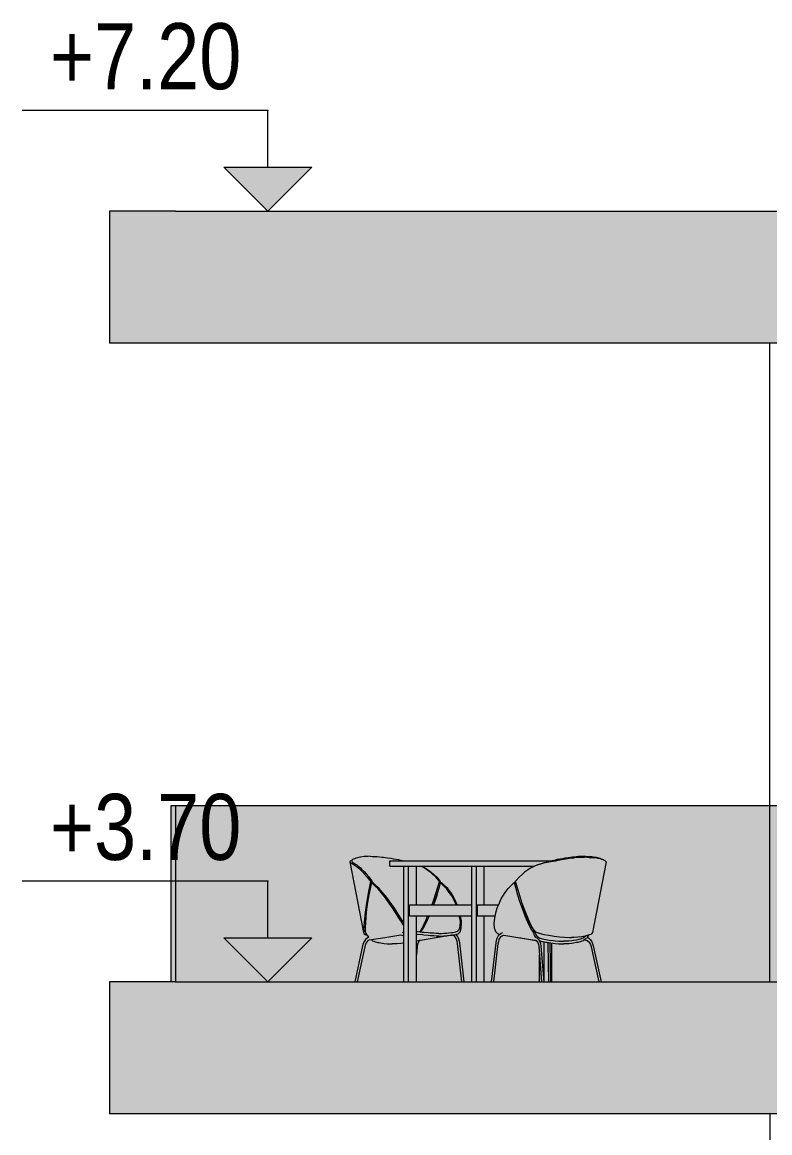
# Model space of a CAD drawing. Header units: centimetres. Extents: x -4381 to 5639, y -3920 to 4826.
# Drawn here: x 16.13 to 19.53, y 13.63 to 18.68 of the extents above; entities that cross this region are included whole.
import ezdxf
from ezdxf.xclip import XClip

# ---------------------------------------------------------------- set-up
doc = ezdxf.new("R2010")
doc.units = ezdxf.units.CM
doc.header["$MEASUREMENT"] = 0
doc.header["$XCLIPFRAME"] = 0
doc.set_wipeout_variables(frame=1)
doc.linetypes.add('Wipeout_Contour', pattern=[100, 0, -100])
for name, color, linetype in [('00- NIVEAUX', 7, 'Continuous'), ('Dalles', 7, 'Continuous'), ('Drawing & Figure', 7, 'Continuous'), ('Structural - Bearing', 7, 'Continuous')]:
    doc.layers.add(name, color=color, linetype=linetype)
for name, color, linetype, lineweight in [('00- NIVEAUX_Pen_No__1', 7, 'Continuous', 5), ('01- MOBILIER_Pen_No__1', 7, 'Continuous', 5), ('Dalles_Pen_No__1', 7, 'Continuous', 5), ('Structural - Bearing_Pen_No__1', 7, 'Continuous', 5)]:
    doc.layers.add(name, color=color, linetype=linetype, lineweight=lineweight)
for name, color, linetype, lineweight, true_color in [('Dalles_Pen_No__61', 7, 'Continuous', 5, 0x6a6a6a), ('Structural - Bearing_Pen_No__102', 7, 'Continuous', 5, 0xcccccc), ('Structural - Bearing_Pen_No__61', 7, 'Continuous', 5, 0x6a6a6a)]:
    doc.layers.add(name, color=color, linetype=linetype, lineweight=lineweight, true_color=true_color)
doc.styles.add('GENERATED_STYLE_2', font='')
doc.styles.get('GENERATED_STYLE_2').set_extended_font_data('Arial Narrow Occidental')

# ---------------------------------------------------------------- blocks, each defined once
blk = doc.blocks.new('Drawing_9_9', base_point=(-322.8585, 10.6179))
at = {"layer": '00- NIVEAUX_Pen_No__1', "linetype": 'Continuous', "ltscale": 10}
for p, q in [((17.2485, 18.2756), (16.1332, 18.2756)), ((17.2485, 18.0179), (17.2485, 18.2756)), ((17.0485, 18.0179), (17.4485, 18.0179))]:
    blk.add_line(p, q, dxfattribs=at)
blk.add_point((17.2485, 18.2756), dxfattribs=at)
at = {"layer": '00- NIVEAUX_Pen_No__1', "linetype": 'Continuous', "insert": (17.1285, 18.3676), "char_height": 0.3, "attachment_point": 9, "style": 'GENERATED_STYLE_2'}
blk.add_mtext('\\A1;{\\fArial Narrow Occidental|b0|i0|c0|p34;+7.20}', dxfattribs=at)
at = {"color": 254, "linetype": 'Wipeout_Contour', "lineweight": 0, "ltscale": 104.098934}
blk.add_wipeout([(16.529, 17.6179), (16.529, 17.2179), (22.029, 17.2179), (22.029, 17.6179)], dxfattribs=at).dxf.layer = 'Dalles'
at = {"color": 254, "linetype": 'Wipeout_Contour', "lineweight": 0, "ltscale": 87.679312}
blk.add_wipeout([(16.829, 14.3179), (16.529, 14.3179), (16.529, 14.1179), (16.829, 14.1179)], dxfattribs=at).dxf.layer = 'Structural - Bearing'
at = {"layer": 'Dalles_Pen_No__61', "linetype": 'Continuous', "ltscale": 10}
blk.add_hatch(color=256, dxfattribs=at).paths.add_polyline_path([(16.529, 17.6179), (16.529, 17.2179), (22.029, 17.2179), (22.029, 17.6179)])
at = {"layer": 'Structural - Bearing_Pen_No__61', "linetype": 'Continuous', "ltscale": 10}
blk.add_hatch(color=256, dxfattribs=at).paths.add_polyline_path([(16.829, 14.3179), (16.529, 14.3179), (16.529, 14.1179), (16.829, 14.1179)])
at = {"layer": 'Dalles_Pen_No__1', "linetype": 'Continuous', "ltscale": 10}
blk.add_line((22.029, 17.2179), (16.529, 17.2179), dxfattribs=at)
at = {"color": 254, "linetype": 'Wipeout_Contour', "lineweight": 0, "ltscale": 97.345076}
blk.add_wipeout([(16.829, 17.8179), (16.529, 17.8179), (16.529, 17.6179), (16.829, 17.6179)], dxfattribs=at).dxf.layer = 'Structural - Bearing'
at = {"color": 254, "linetype": 'Wipeout_Contour', "lineweight": 0, "ltscale": 96.413848}
blk.add_wipeout([(16.829, 14.1179), (22.029, 14.1179), (22.029, 14.3179), (16.829, 14.3179)], dxfattribs=at).dxf.layer = 'Structural - Bearing'
at = {"layer": 'Structural - Bearing_Pen_No__61', "linetype": 'Continuous', "ltscale": 10}
for points in [[(16.829, 17.8179), (16.529, 17.8179), (16.529, 17.6179), (16.829, 17.6179)], [(16.829, 14.1179), (22.029, 14.1179), (22.029, 14.3179), (16.829, 14.3179)]]:
    blk.add_hatch(color=256, dxfattribs=at).paths.add_polyline_path(points)
at = {"layer": 'Dalles_Pen_No__1', "linetype": 'Continuous', "ltscale": 10}
blk.add_line((16.529, 17.6179), (16.529, 17.2179), dxfattribs=at)
at = {"layer": 'Structural - Bearing_Pen_No__1', "linetype": 'Continuous', "ltscale": 10}
blk.add_line((16.529, 17.8179), (16.529, 17.6179), dxfattribs=at)
at = {"color": 254, "linetype": 'Wipeout_Contour', "lineweight": 0, "ltscale": 95.236401}
blk.add_wipeout([(16.529, 14.1179), (16.529, 13.7179), (22.029, 13.7179), (22.029, 14.1179)], dxfattribs=at).dxf.layer = 'Dalles'
at = {"color": 254, "linetype": 'Wipeout_Contour', "lineweight": 0, "ltscale": 105.33047}
blk.add_wipeout([(16.829, 17.6179), (22.029, 17.6179), (22.029, 17.8179), (16.829, 17.8179)], dxfattribs=at).dxf.layer = 'Structural - Bearing'
at = {"color": 254, "linetype": 'Wipeout_Contour', "lineweight": 0, "ltscale": 89.40982}
blk.add_wipeout([(16.809, 14.3179), (16.829, 14.3179), (16.829, 15.1179), (16.809, 15.1179)], dxfattribs=at).dxf.layer = 'Structural - Bearing'
at = {"layer": '00- NIVEAUX', "linetype": 'Continuous', "lineweight": 0, "true_color": 0x000000}
blk.add_hatch(color=18, dxfattribs=at).paths.add_polyline_path([(17.2485, 17.8179), (17.4485, 18.0179), (17.0485, 18.0179)])
at = {"layer": 'Dalles_Pen_No__61', "linetype": 'Continuous', "ltscale": 10}
blk.add_hatch(color=256, dxfattribs=at).paths.add_polyline_path([(16.529, 14.1179), (16.529, 13.7179), (22.029, 13.7179), (22.029, 14.1179)])
at = {"layer": 'Structural - Bearing_Pen_No__102', "linetype": 'Continuous', "ltscale": 10}
blk.add_hatch(color=256, dxfattribs=at).paths.add_polyline_path([(16.809, 14.3179), (16.829, 14.3179), (16.829, 15.1179), (16.809, 15.1179)])
at = {"layer": 'Structural - Bearing_Pen_No__61', "linetype": 'Continuous', "ltscale": 10}
blk.add_hatch(color=256, dxfattribs=at).paths.add_polyline_path([(16.829, 17.6179), (22.029, 17.6179), (22.029, 17.8179), (16.829, 17.8179)])
at = {"layer": '00- NIVEAUX_Pen_No__1', "linetype": 'Continuous', "ltscale": 10}
for q in [(17.0485, 18.0179), (17.4485, 18.0179)]:
    blk.add_line((17.2485, 17.8179), q, dxfattribs=at)
at = {"layer": 'Dalles_Pen_No__1', "linetype": 'Continuous', "ltscale": 10}
for p in [(16.529, 14.1179), (22.029, 13.7179)]:
    blk.add_line(p, (16.529, 13.7179), dxfattribs=at)
at = {"layer": 'Structural - Bearing_Pen_No__1', "linetype": 'Continuous', "ltscale": 10}
for p, q in [((16.829, 17.8179), (16.529, 17.8179)), ((16.829, 17.8179), (22.029, 17.8179)), ((16.529, 14.3179), (16.529, 14.1179)), ((19.529, 13.7179), (19.529, 10.6179))]:
    blk.add_line(p, q, dxfattribs=at)
at = {"color": 254, "linetype": 'Wipeout_Contour', "lineweight": 0, "ltscale": 98.105267}
blk.add_wipeout([(16.829, 15.1179), (16.829, 14.3179), (22.329, 14.3179), (22.329, 15.1179)], dxfattribs=at).dxf.layer = 'Structural - Bearing'
at = {"layer": '00- NIVEAUX', "linetype": 'Continuous', "lineweight": 0, "true_color": 0x000000}
blk.add_hatch(color=18, dxfattribs=at).paths.add_polyline_path([(17.2485, 14.3179), (17.4485, 14.5179), (17.0485, 14.5179)])
at = {"layer": 'Structural - Bearing_Pen_No__102', "linetype": 'Continuous', "ltscale": 10}
blk.add_hatch(color=256, dxfattribs=at).paths.add_polyline_path([(16.829, 15.1179), (16.829, 14.3179), (22.329, 14.3179), (22.329, 15.1179)])
at = {"layer": '00- NIVEAUX_Pen_No__1', "linetype": 'Continuous', "ltscale": 10}
for p, q in [((17.2485, 14.7756), (16.1332, 14.7756)), ((17.2485, 14.5179), (17.2485, 14.7756)), ((17.2485, 14.3179), (17.0485, 14.5179)), ((17.0485, 14.5179), (17.4485, 14.5179)), ((17.2485, 14.3179), (17.4485, 14.5179))]:
    blk.add_line(p, q, dxfattribs=at)
blk.add_point((17.2485, 14.7756), dxfattribs=at)
at = {"layer": '01- MOBILIER_Pen_No__1', "linetype": 'Continuous', "ltscale": 10}
for p, q in [((17.6555, 14.8813), (17.6484, 14.8796)), ((17.6665, 14.8842), (17.6555, 14.8813)), ((17.6698, 14.8845), (17.6665, 14.8842)), ((17.6861, 14.8865), (17.6698, 14.8845)), ((17.6885, 14.8869), (17.6861, 14.8865)), ((17.7042, 14.8872), (17.6885, 14.8869)), ((17.714, 14.8879), (17.7042, 14.8872)), ((17.714, 14.8879), (17.724, 14.8872)), ((17.724, 14.8872), (17.7425, 14.8869)), ((17.7425, 14.8869), (17.7454, 14.8865)), ((17.7454, 14.8865), (17.7684, 14.8845)), ((17.7684, 14.8845), (17.7738, 14.8842)), ((17.7738, 14.8842), (17.7929, 14.8813)), ((17.7929, 14.8813), (17.8075, 14.8796)), ((18.6132, 14.8813), (18.5987, 14.8796)), ((18.6323, 14.8842), (18.6132, 14.8813)), ((18.6369, 14.8802), (18.6175, 14.8773)), ((18.6377, 14.8845), (18.6323, 14.8842)), ((18.6424, 14.8804), (18.6369, 14.8802)), ((18.6607, 14.8865), (18.6377, 14.8845)), ((18.6659, 14.8825), (18.6424, 14.8804)), ((18.6637, 14.8869), (18.6607, 14.8865)), ((18.6821, 14.8872), (18.6637, 14.8869)), ((18.6689, 14.8828), (18.6659, 14.8825)), ((18.6878, 14.8832), (18.6689, 14.8828)), ((18.6922, 14.8879), (18.6821, 14.8872)), ((18.698, 14.8838), (18.6878, 14.8832)), ((18.6922, 14.8879), (18.7019, 14.8872)), ((18.698, 14.8838), (18.708, 14.8832)), ((18.7019, 14.8872), (18.7177, 14.8869)), ((18.708, 14.8832), (18.7241, 14.8828)), ((18.7177, 14.8869), (18.7201, 14.8865)), ((18.7201, 14.8865), (18.7363, 14.8845)), ((18.7241, 14.8828), (18.7266, 14.8825)), ((18.7266, 14.8825), (18.7432, 14.8804)), ((18.7363, 14.8845), (18.7396, 14.8842)), ((18.7396, 14.8842), (18.7506, 14.8813)), ((18.7432, 14.8804), (18.7465, 14.8802)), ((18.7465, 14.8802), (18.7578, 14.8773)), ((18.7506, 14.8813), (18.7578, 14.8796)), ((17.6229, 14.8665), (17.6212, 14.8631)), ((17.6212, 14.8631), (17.6255, 14.8585)), ((17.6212, 14.8631), (17.6828, 14.5412)), ((17.6263, 14.8693), (17.6229, 14.8665)), ((17.6255, 14.8585), (17.6296, 14.8571)), ((17.6297, 14.8571), (17.6358, 14.8528)), ((17.6311, 14.8701), (17.6298, 14.8661)), ((17.6298, 14.8661), (17.6339, 14.8606)), ((17.6341, 14.8731), (17.6311, 14.8701)), ((17.6339, 14.8606), (17.6377, 14.8588)), ((17.6432, 14.8772), (17.6341, 14.8731)), ((17.6358, 14.8528), (17.6448, 14.8477)), ((17.6377, 14.8588), (17.6438, 14.8544)), ((17.6484, 14.8796), (17.6432, 14.8772)), ((17.6438, 14.8544), (17.6526, 14.8491)), ((17.6448, 14.8477), (17.6504, 14.8429)), ((17.6504, 14.8429), (17.6621, 14.834)), ((17.6526, 14.8491), (17.6581, 14.8441)), ((17.6581, 14.8441), (17.6696, 14.8351)), ((17.6621, 14.834), (17.6678, 14.8282)), ((17.6696, 14.8351), (17.6751, 14.8292)), ((17.8036, 14.8679), (17.808, 14.8679)), ((17.8036, 14.8429), (17.8036, 14.8679)), ((17.8036, 14.8429), (17.808, 14.8429)), ((17.8075, 14.8796), (17.8187, 14.8772)), ((17.808, 14.8679), (17.8296, 14.8679)), ((17.808, 14.8429), (17.8296, 14.8429)), ((17.8187, 14.8772), (17.8427, 14.873)), ((17.8296, 14.8679), (17.8676, 14.8679)), ((17.8296, 14.8429), (17.8676, 14.8429)), ((17.8427, 14.873), (17.8523, 14.8701)), ((17.8523, 14.8701), (17.8635, 14.8679)), ((17.8672, 14.3179), (17.8672, 14.8429)), ((17.8676, 14.8679), (17.9202, 14.8679)), ((17.8676, 14.8429), (17.9202, 14.8429)), ((17.8884, 14.3179), (17.8884, 14.8429)), ((17.9202, 14.8679), (17.9852, 14.8679)), ((17.9202, 14.8429), (17.9852, 14.8429)), ((17.9238, 14.6679), (17.9238, 14.8429)), ((17.9447, 14.8429), (17.9604, 14.8351)), ((17.9463, 14.8429), (17.9649, 14.834)), ((17.9604, 14.8351), (17.969, 14.8292)), ((17.9649, 14.834), (17.9736, 14.8282)), ((17.9852, 14.8679), (18.0597, 14.8679)), ((17.9852, 14.8429), (18.0597, 14.8429)), ((18.0597, 14.8679), (18.1405, 14.8679)), ((18.0597, 14.8429), (18.1405, 14.8429)), ((18.1405, 14.8679), (18.224, 14.8679)), ((18.1405, 14.8429), (18.224, 14.8429)), ((18.1748, 14.3179), (18.1748, 14.8429)), ((18.196, 14.3179), (18.196, 14.8429)), ((18.224, 14.8679), (18.3066, 14.8679)), ((18.224, 14.8429), (18.3066, 14.8429)), ((18.2314, 14.6679), (18.2314, 14.8429)), ((18.3066, 14.8679), (18.3847, 14.8679)), ((18.3066, 14.8429), (18.3847, 14.8429)), ((18.3847, 14.8679), (18.4548, 14.8679)), ((18.3847, 14.8429), (18.4548, 14.8429)), ((18.4413, 14.834), (18.4325, 14.8282)), ((18.4599, 14.8429), (18.4413, 14.834)), ((18.4548, 14.8679), (18.5139, 14.8679)), ((18.4548, 14.8429), (18.4599, 14.8429)), ((18.4702, 14.8477), (18.4599, 14.8429)), ((18.4872, 14.8528), (18.4702, 14.8477)), ((18.474, 14.8491), (18.4702, 14.8477)), ((18.4907, 14.8544), (18.474, 14.8491)), ((18.5012, 14.8571), (18.4872, 14.8528)), ((18.5043, 14.8588), (18.4907, 14.8544)), ((18.5104, 14.8585), (18.5011, 14.8571)), ((18.5127, 14.8606), (18.5043, 14.8588)), ((18.5335, 14.8631), (18.5104, 14.8585)), ((18.5335, 14.8661), (18.5127, 14.8606)), ((18.5139, 14.8679), (18.5427, 14.8679)), ((18.5337, 14.8661), (18.5335, 14.8661)), ((18.5337, 14.8631), (18.5335, 14.8631)), ((18.5538, 14.8701), (18.5337, 14.8661)), ((18.556, 14.8665), (18.5337, 14.8631)), ((18.5633, 14.8731), (18.5538, 14.8701)), ((18.5666, 14.8693), (18.556, 14.8665)), ((18.5875, 14.8772), (18.5634, 14.873)), ((18.5912, 14.8734), (18.5666, 14.8692)), ((18.5987, 14.8796), (18.5875, 14.8772)), ((18.6026, 14.8757), (18.5912, 14.8734)), ((18.6175, 14.8773), (18.6026, 14.8757)), ((18.785, 14.8631), (18.7233, 14.5412)), ((18.7578, 14.8796), (18.7629, 14.8772)), ((18.7578, 14.8773), (18.7651, 14.8757)), ((18.7629, 14.8772), (18.7722, 14.873)), ((18.7651, 14.8757), (18.7704, 14.8734)), ((18.7704, 14.8734), (18.7799, 14.8692)), ((18.7799, 14.8692), (18.7833, 14.8665)), ((18.7833, 14.8665), (18.785, 14.8631)), ((17.6678, 14.8282), (17.681, 14.8161)), ((17.6751, 14.8292), (17.688, 14.8168)), ((17.681, 14.8161), (17.6881, 14.8076)), ((17.688, 14.8168), (17.6951, 14.8082)), ((17.6881, 14.8076), (17.7005, 14.7939)), ((17.6951, 14.8082), (17.7073, 14.7944)), ((17.7005, 14.7939), (17.7117, 14.7786)), ((17.7073, 14.7944), (17.7183, 14.7789)), ((17.969, 14.8292), (17.9865, 14.8168)), ((17.9736, 14.8282), (17.9915, 14.8161)), ((17.9865, 14.8168), (17.9959, 14.8082)), ((17.9915, 14.8161), (18.0011, 14.8076)), ((17.9959, 14.8082), (18.0104, 14.7944)), ((18.0011, 14.8076), (18.0158, 14.7939)), ((18.0104, 14.7944), (18.0232, 14.7789)), ((18.0158, 14.7939), (18.0289, 14.7786)), ((18.3903, 14.7939), (18.3772, 14.7786)), ((18.4051, 14.8076), (18.3903, 14.7939)), ((18.4146, 14.8161), (18.4051, 14.8076)), ((18.4325, 14.8282), (18.4146, 14.8161)), ((17.7142, 14.7654), (17.7048, 14.7204)), ((17.7147, 14.7472), (17.7079, 14.7136)), ((17.7117, 14.7786), (17.7161, 14.773)), ((17.7161, 14.773), (17.7142, 14.7654)), ((17.7197, 14.7684), (17.7147, 14.7472)), ((17.7189, 14.7733), (17.7161, 14.773)), ((17.7169, 14.7697), (17.7195, 14.7674)), ((17.7183, 14.7789), (17.7223, 14.7735)), ((17.7223, 14.7735), (17.7189, 14.7733)), ((17.738, 14.7511), (17.7197, 14.7684)), ((17.7258, 14.7684), (17.7197, 14.7684)), ((17.72, 14.77), (17.7217, 14.7684)), ((17.7212, 14.7689), (17.7223, 14.7735)), ((17.7441, 14.7516), (17.7258, 14.7684)), ((17.749, 14.7412), (17.738, 14.7511)), ((17.755, 14.742), (17.7441, 14.7516)), ((17.764, 14.723), (17.749, 14.7412)), ((17.7701, 14.7243), (17.755, 14.742)), ((18.0256, 14.7665), (18.0123, 14.7226)), ((18.0265, 14.7477), (18.0171, 14.715)), ((18.0232, 14.7789), (18.0275, 14.7735)), ((18.0275, 14.7735), (18.0256, 14.7665)), ((18.0318, 14.7684), (18.0265, 14.7477)), ((18.0308, 14.7733), (18.0275, 14.7735)), ((18.0278, 14.77), (18.0313, 14.7667)), ((18.0289, 14.7786), (18.0335, 14.773)), ((18.0335, 14.773), (18.0308, 14.7733)), ((18.0309, 14.7697), (18.0323, 14.7684)), ((18.0499, 14.7516), (18.0318, 14.7684)), ((18.0318, 14.7684), (18.0379, 14.7684)), ((18.0323, 14.7684), (18.0335, 14.773)), ((18.056, 14.7511), (18.0379, 14.7684)), ((18.0599, 14.742), (18.0499, 14.7516)), ((18.066, 14.7412), (18.056, 14.7511)), ((18.0732, 14.7243), (18.0599, 14.742)), ((18.0794, 14.723), (18.066, 14.7412)), ((18.3267, 14.723), (18.3401, 14.7412)), ((18.3401, 14.7412), (18.3501, 14.7511)), ((18.3501, 14.7511), (18.3682, 14.7684)), ((18.3682, 14.7684), (18.3734, 14.7472)), ((18.3739, 14.7684), (18.3682, 14.7684)), ((18.3739, 14.7684), (18.371, 14.7657)), ((18.3772, 14.7786), (18.3726, 14.773)), ((18.3726, 14.773), (18.3747, 14.7654)), ((18.3734, 14.7472), (18.3829, 14.7136)), ((18.3747, 14.7654), (18.3884, 14.7204)), ((17.7048, 14.7204), (17.697, 14.6759)), ((17.7022, 14.6803), (17.6977, 14.6473)), ((17.7079, 14.7136), (17.7022, 14.6803)), ((17.7777, 14.7073), (17.764, 14.723)), ((17.7837, 14.7091), (17.7701, 14.7243)), ((17.7863, 14.6943), (17.7777, 14.7073)), ((17.7923, 14.6964), (17.7837, 14.7091)), ((17.8067, 14.6655), (17.7863, 14.6943)), ((17.8125, 14.6685), (17.7923, 14.6964)), ((17.9977, 14.6793), (17.9935, 14.6679)), ((18.0123, 14.7226), (17.9977, 14.6793)), ((18.0066, 14.6824), (18.0013, 14.6679)), ((18.0069, 14.6822), (18.0017, 14.6679)), ((18.0171, 14.715), (18.0066, 14.6824)), ((18.0162, 14.7098), (18.0069, 14.6822)), ((18.0179, 14.7151), (18.0162, 14.7098)), ((18.0842, 14.7091), (18.0732, 14.7243)), ((18.0904, 14.7073), (18.0794, 14.723)), ((18.0907, 14.6964), (18.0842, 14.7091)), ((18.0968, 14.6943), (18.0904, 14.7073)), ((18.1039, 14.6685), (18.0907, 14.6964)), ((18.1089, 14.6679), (18.0968, 14.6943)), ((18.2961, 14.6655), (18.3093, 14.6943)), ((18.3093, 14.6943), (18.3158, 14.7073)), ((18.3158, 14.7073), (18.3267, 14.723)), ((18.3829, 14.7136), (18.3934, 14.6803)), ((18.3884, 14.7204), (18.4033, 14.6759)), ((18.3934, 14.6803), (18.4052, 14.6473)), ((17.6908, 14.6322), (17.6862, 14.5896)), ((17.697, 14.6759), (17.6908, 14.6322)), ((17.6977, 14.6473), (17.6942, 14.615)), ((17.8153, 14.6543), (17.8067, 14.6655)), ((17.821, 14.6576), (17.8125, 14.6685)), ((17.8254, 14.6368), (17.8153, 14.6543)), ((17.8311, 14.6406), (17.821, 14.6576)), ((17.8434, 14.6085), (17.8254, 14.6368)), ((17.8489, 14.6131), (17.8311, 14.6406)), ((17.8924, 14.6679), (18.1748, 14.6679)), ((17.8924, 14.6179), (17.8924, 14.6679)), ((18.1042, 14.6679), (18.1039, 14.6685)), ((18.2, 14.6679), (18.2031, 14.6679)), ((18.2, 14.6679), (18.2, 14.6179)), ((18.2031, 14.6679), (18.2972, 14.6679)), ((18.2805, 14.6085), (18.2868, 14.6368)), ((18.2868, 14.6368), (18.2913, 14.6543)), ((18.2913, 14.6543), (18.2961, 14.6655)), ((18.4064, 14.6538), (18.4024, 14.6648)), ((18.4033, 14.6759), (18.4195, 14.6322)), ((18.4052, 14.6473), (18.4181, 14.615)), ((18.4169, 14.6265), (18.4064, 14.6538)), ((18.4195, 14.6322), (18.4368, 14.5896)), ((17.6862, 14.5896), (17.6848, 14.569)), ((17.6918, 14.5833), (17.6911, 14.5679)), ((17.6942, 14.615), (17.6918, 14.5833)), ((17.8529, 14.5948), (17.8434, 14.6085)), ((17.8582, 14.5997), (17.8489, 14.6131)), ((17.8588, 14.5838), (17.8529, 14.5948)), ((17.8639, 14.59), (17.8582, 14.5997)), ((17.8672, 14.5732), (17.8588, 14.5838)), ((17.8672, 14.586), (17.8639, 14.59)), ((17.8924, 14.6179), (18.1748, 14.6179)), ((17.9238, 14.3179), (17.9238, 14.6179)), ((17.9651, 14.5953), (17.9561, 14.5752)), ((17.9681, 14.5878), (17.9606, 14.5728)), ((17.9742, 14.6179), (17.9651, 14.5953)), ((17.9817, 14.6179), (17.9681, 14.5878)), ((18.1197, 14.6131), (18.1186, 14.6179)), ((18.1224, 14.5997), (18.1197, 14.6131)), ((18.1235, 14.59), (18.1224, 14.5997)), ((18.1228, 14.5707), (18.1235, 14.59)), ((18.1256, 14.6085), (18.1235, 14.6179)), ((18.1282, 14.5948), (18.1256, 14.6085)), ((18.1275, 14.5621), (18.1291, 14.5838)), ((18.1291, 14.5838), (18.1282, 14.5948)), ((18.2, 14.6179), (18.2031, 14.6179)), ((18.2031, 14.6179), (18.2826, 14.6179)), ((18.2314, 14.3179), (18.2314, 14.6179)), ((18.2771, 14.5838), (18.2779, 14.5948)), ((18.2787, 14.5621), (18.2771, 14.5838)), ((18.2779, 14.5948), (18.2805, 14.6085)), ((18.428, 14.5994), (18.4169, 14.6265)), ((18.4181, 14.615), (18.4321, 14.5833)), ((18.4396, 14.5727), (18.428, 14.5994)), ((18.4321, 14.5833), (18.4397, 14.5679)), ((18.4368, 14.5896), (18.446, 14.569)), ((17.6836, 14.5443), (17.6828, 14.5412)), ((17.6828, 14.5412), (17.6863, 14.5352)), ((17.6847, 14.5683), (17.683, 14.5583)), ((17.683, 14.5583), (17.6836, 14.5443)), ((17.6911, 14.5466), (17.6836, 14.5443)), ((17.6848, 14.569), (17.6847, 14.5683)), ((17.6848, 14.569), (17.6875, 14.5714)), ((17.6848, 14.569), (17.6848, 14.569)), ((17.6848, 14.569), (17.6871, 14.5638)), ((17.6849, 14.5524), (17.6915, 14.5463)), ((17.6863, 14.5352), (17.6906, 14.5333)), ((17.6875, 14.5714), (17.6875, 14.5714)), ((17.6911, 14.5679), (17.6905, 14.5558)), ((17.6905, 14.5558), (17.6916, 14.5413)), ((17.6905, 14.5333), (17.6987, 14.5302)), ((17.6915, 14.5463), (17.6915, 14.547)), ((17.6915, 14.547), (17.6915, 14.5463)), ((17.6916, 14.5413), (17.6968, 14.5323)), ((17.6968, 14.5323), (17.7017, 14.5269)), ((17.7017, 14.5269), (17.7078, 14.5192)), ((17.8536, 14.5291), (17.7802, 14.5178)), ((17.8588, 14.5289), (17.8536, 14.5291)), ((17.8635, 14.5267), (17.8588, 14.5289)), ((17.8669, 14.5389), (17.8607, 14.5418)), ((17.8672, 14.5386), (17.8669, 14.5389)), ((17.9282, 14.5453), (17.9238, 14.546)), ((17.928, 14.5335), (17.9238, 14.5342)), ((18.0842, 14.5296), (17.9238, 14.503)), ((17.9508, 14.5307), (17.928, 14.5335)), ((17.9507, 14.5425), (17.9282, 14.5453)), ((17.9415, 14.5468), (17.9351, 14.5444)), ((17.9426, 14.5443), (17.941, 14.5437)), ((17.9506, 14.5624), (17.9415, 14.5468)), ((17.9415, 14.5468), (17.9417, 14.5468)), ((17.9417, 14.5468), (17.9482, 14.5556)), ((17.9417, 14.5468), (17.9426, 14.5443)), ((17.9453, 14.5478), (17.9426, 14.5443)), ((17.9455, 14.549), (17.9442, 14.5433)), ((17.9551, 14.562), (17.9455, 14.549)), ((17.9467, 14.5531), (17.9478, 14.5521)), ((17.9561, 14.5752), (17.9506, 14.5624)), ((17.958, 14.5415), (17.9507, 14.5425)), ((17.958, 14.5296), (17.9508, 14.5307)), ((17.9607, 14.5728), (17.9551, 14.562)), ((17.9561, 14.5752), (17.9568, 14.5742)), ((17.9769, 14.5399), (17.958, 14.5415)), ((17.9771, 14.528), (17.958, 14.5296)), ((17.9862, 14.539), (17.9769, 14.5399)), ((17.9865, 14.5271), (17.9771, 14.528)), ((18.002, 14.5383), (17.9862, 14.539)), ((18.0024, 14.5264), (17.9865, 14.5271)), ((18.0129, 14.5377), (18.002, 14.5383)), ((18.0257, 14.5377), (18.0129, 14.5377)), ((18.0847, 14.5291), (18.0171, 14.5185)), ((18.0257, 14.5377), (18.0379, 14.5377)), ((18.0379, 14.5377), (18.0481, 14.5383)), ((18.0481, 14.5383), (18.0614, 14.539)), ((18.0489, 14.5264), (18.0622, 14.5271)), ((18.0614, 14.539), (18.0691, 14.5399)), ((18.0622, 14.5271), (18.07, 14.528)), ((18.0691, 14.5399), (18.0832, 14.5415)), ((18.07, 14.528), (18.0842, 14.5296)), ((18.0832, 14.5415), (18.0885, 14.5425)), ((18.0842, 14.5296), (18.0896, 14.5307)), ((18.0899, 14.5289), (18.0847, 14.5291)), ((18.0885, 14.5425), (18.1033, 14.5453)), ((18.0896, 14.5307), (18.1045, 14.5335)), ((18.0927, 14.5279), (18.0899, 14.5289)), ((18.0977, 14.5236), (18.0927, 14.5279)), ((18.1033, 14.5453), (18.1063, 14.5461)), ((18.1051, 14.5324), (18.104, 14.5334)), ((18.1045, 14.5335), (18.1075, 14.5343)), ((18.1105, 14.5251), (18.1051, 14.5324)), ((18.1063, 14.5462), (18.1107, 14.5473)), ((18.1075, 14.5344), (18.1127, 14.5357)), ((18.1107, 14.5473), (18.1183, 14.5561)), ((18.1127, 14.5357), (18.1218, 14.5457)), ((18.1183, 14.5561), (18.1211, 14.5637)), ((18.1211, 14.5637), (18.1228, 14.5707)), ((18.1218, 14.5457), (18.1252, 14.5541)), ((18.1252, 14.5541), (18.1275, 14.5621)), ((18.2809, 14.5541), (18.2787, 14.5621)), ((18.2844, 14.5457), (18.2809, 14.5541)), ((18.2934, 14.5357), (18.2844, 14.5457)), ((18.2986, 14.5344), (18.2934, 14.5357)), ((18.2957, 14.5251), (18.3011, 14.5324)), ((18.3017, 14.5335), (18.2986, 14.5343)), ((18.3011, 14.5324), (18.3071, 14.5376)), ((18.3022, 14.5334), (18.3017, 14.5335)), ((18.3071, 14.5376), (18.3094, 14.5389)), ((18.3085, 14.5236), (18.3129, 14.5274)), ((18.3094, 14.5389), (18.3161, 14.5418)), ((18.3112, 14.5267), (18.3162, 14.5289)), ((18.3162, 14.5289), (18.3214, 14.5291)), ((18.3214, 14.5291), (18.3933, 14.5178)), ((18.4454, 14.56), (18.4396, 14.5727)), ((18.4397, 14.5679), (18.4454, 14.5558)), ((18.4454, 14.5558), (18.4555, 14.5413)), ((18.446, 14.569), (18.4463, 14.5683)), ((18.4463, 14.5683), (18.4529, 14.5583)), ((18.4517, 14.5463), (18.4514, 14.547)), ((18.4578, 14.5519), (18.4517, 14.5463)), ((18.4529, 14.5583), (18.4635, 14.5443)), ((18.4579, 14.5517), (18.4552, 14.5491)), ((18.4603, 14.5485), (18.4555, 14.5413)), ((18.4555, 14.5413), (18.4579, 14.5323)), ((18.4579, 14.5323), (18.4607, 14.5269)), ((18.4607, 14.5269), (18.4653, 14.5192)), ((18.4609, 14.5478), (18.4626, 14.5409)), ((18.462, 14.5433), (18.4652, 14.5437)), ((18.4626, 14.5409), (18.465, 14.5361)), ((18.4635, 14.5443), (18.4718, 14.5412)), ((18.465, 14.5361), (18.4713, 14.5256)), ((18.4718, 14.5412), (18.4926, 14.5352)), ((18.4926, 14.5352), (18.5022, 14.5333)), ((18.5023, 14.5333), (18.5253, 14.5292)), ((18.5253, 14.5292), (18.5501, 14.5255)), ((18.7045, 14.5292), (18.6904, 14.5255)), ((18.7044, 14.5269), (18.6983, 14.5193)), ((18.7075, 14.5302), (18.7044, 14.5269)), ((18.7156, 14.5333), (18.7045, 14.5292)), ((18.7198, 14.5352), (18.7157, 14.5334)), ((18.7233, 14.5412), (18.7198, 14.5352)), ((17.6792, 14.4812), (17.6435, 14.3179)), ((17.6889, 14.4772), (17.6541, 14.3179)), ((17.6825, 14.4925), (17.6792, 14.4812)), ((17.6873, 14.5025), (17.6825, 14.4925)), ((17.6932, 14.5105), (17.6873, 14.5025)), ((17.6918, 14.4869), (17.6889, 14.4772)), ((17.6957, 14.4951), (17.6918, 14.4869)), ((17.6999, 14.516), (17.6932, 14.5105)), ((17.7005, 14.5016), (17.6957, 14.4951)), ((17.6999, 14.516), (17.7021, 14.5172)), ((17.7051, 14.5054), (17.7005, 14.5016)), ((17.7078, 14.5193), (17.7021, 14.5172)), ((17.7094, 14.507), (17.7037, 14.5049)), ((17.7802, 14.5178), (17.7094, 14.507)), ((17.7196, 14.5085), (17.7218, 14.5067)), ((17.7218, 14.5067), (17.7245, 14.5042)), ((17.7245, 14.5042), (17.7308, 14.5024)), ((17.7308, 14.5023), (17.7339, 14.5012)), ((17.7339, 14.5012), (17.7491, 14.4971)), ((17.7491, 14.4971), (17.7546, 14.4958)), ((17.7546, 14.4958), (17.769, 14.4934)), ((17.769, 14.4934), (17.7769, 14.4922)), ((17.7769, 14.4922), (17.7903, 14.4911)), ((17.7903, 14.4911), (17.8007, 14.4904)), ((17.8007, 14.4904), (17.8129, 14.4904)), ((17.8259, 14.4904), (17.8129, 14.4904)), ((17.8368, 14.4911), (17.8259, 14.4904)), ((17.8526, 14.4922), (17.8368, 14.4911)), ((17.8619, 14.4934), (17.8526, 14.4922)), ((17.8672, 14.4941), (17.8619, 14.4934)), ((17.8665, 14.5238), (17.8635, 14.5267)), ((17.8672, 14.5226), (17.8659, 14.5247)), ((17.927, 14.4783), (17.9238, 14.4403)), ((17.9285, 14.488), (17.927, 14.4783)), ((17.9313, 14.4962), (17.9285, 14.488)), ((17.9346, 14.5016), (17.9313, 14.4962)), ((17.9381, 14.5049), (17.9335, 14.5006)), ((17.9403, 14.5057), (17.9381, 14.5049)), ((18.0133, 14.5258), (18.0024, 14.5264)), ((18.0263, 14.5259), (18.0133, 14.5258)), ((18.0263, 14.5259), (18.0386, 14.5258)), ((18.0386, 14.5258), (18.0489, 14.5264)), ((18.1021, 14.5176), (18.0977, 14.5236)), ((18.1058, 14.5102), (18.1021, 14.5176)), ((18.1085, 14.5017), (18.1058, 14.5102)), ((18.1102, 14.4923), (18.1085, 14.5017)), ((18.1306, 14.3179), (18.1102, 14.4923)), ((18.115, 14.516), (18.1105, 14.5251)), ((18.1183, 14.5056), (18.115, 14.516)), ((18.1203, 14.4947), (18.1183, 14.5056)), ((18.1409, 14.3179), (18.1203, 14.4947)), ((18.2652, 14.3179), (18.2858, 14.4947)), ((18.2756, 14.3179), (18.2959, 14.4923)), ((18.2858, 14.4947), (18.2878, 14.5056)), ((18.2878, 14.5056), (18.2912, 14.516)), ((18.2912, 14.516), (18.2957, 14.5251)), ((18.2959, 14.4923), (18.2976, 14.5017)), ((18.2976, 14.5017), (18.3003, 14.5102)), ((18.3003, 14.5102), (18.304, 14.5176)), ((18.304, 14.5176), (18.3085, 14.5236)), ((18.389, 14.5185), (18.4658, 14.5057)), ((18.3933, 14.5178), (18.4626, 14.507)), ((18.4626, 14.507), (18.468, 14.5049)), ((18.4655, 14.5194), (18.4713, 14.5172)), ((18.468, 14.5049), (18.4715, 14.5016)), ((18.4709, 14.5028), (18.4748, 14.4962)), ((18.4713, 14.5256), (18.4718, 14.5252)), ((18.4713, 14.5172), (18.4774, 14.5116)), ((18.4718, 14.5252), (18.4812, 14.5181)), ((18.4748, 14.4962), (18.4776, 14.488)), ((18.4774, 14.5116), (18.4792, 14.5094)), ((18.4776, 14.488), (18.4792, 14.4783)), ((18.4792, 14.5094), (18.4841, 14.5014)), ((18.4792, 14.4783), (18.4926, 14.3179)), ((18.4812, 14.5181), (18.4845, 14.5159)), ((18.4823, 14.5043), (18.4824, 14.5042)), ((18.4824, 14.5042), (18.4911, 14.5024)), ((18.4832, 14.5028), (18.5254, 14.4958)), ((18.4841, 14.5014), (18.4875, 14.4914)), ((18.4845, 14.5159), (18.4924, 14.5142)), ((18.4875, 14.4914), (18.4893, 14.4801)), ((18.4893, 14.4801), (18.5029, 14.3179)), ((18.4911, 14.5023), (18.4958, 14.5012)), ((18.4924, 14.5141), (18.497, 14.513)), ((18.4958, 14.5012), (18.5182, 14.4971)), ((18.497, 14.513), (18.5193, 14.5089)), ((18.5036, 14.3179), (18.5036, 14.4994)), ((18.5182, 14.4971), (18.5254, 14.4958)), ((18.5193, 14.5089), (18.5264, 14.5076)), ((18.5217, 14.4936), (18.5218, 14.4964)), ((18.5248, 14.3179), (18.5217, 14.4936)), ((18.5254, 14.4958), (18.5443, 14.4934)), ((18.5264, 14.5076), (18.5452, 14.5052)), ((18.5319, 14.4934), (18.532, 14.495)), ((18.535, 14.3179), (18.5319, 14.4934)), ((18.5389, 14.3179), (18.5389, 14.4941)), ((18.5443, 14.4934), (18.5535, 14.4922)), ((18.5452, 14.5052), (18.5543, 14.5041)), ((18.5501, 14.5255), (18.5739, 14.5227)), ((18.5535, 14.4922), (18.5693, 14.4911)), ((18.5543, 14.5041), (18.57, 14.503)), ((18.5693, 14.4911), (18.5802, 14.4904)), ((18.57, 14.503), (18.5808, 14.5023)), ((18.5739, 14.5227), (18.5967, 14.5208)), ((18.5802, 14.4904), (18.5932, 14.4904)), ((18.5808, 14.5023), (18.5937, 14.5023)), ((18.6055, 14.4904), (18.5932, 14.4904)), ((18.6059, 14.5023), (18.5937, 14.5023)), ((18.5967, 14.5208), (18.6182, 14.5199)), ((18.6158, 14.4911), (18.6055, 14.4904)), ((18.6162, 14.503), (18.6059, 14.5023)), ((18.6292, 14.4922), (18.6158, 14.4911)), ((18.6295, 14.5041), (18.6162, 14.503)), ((18.6182, 14.5199), (18.6284, 14.5199)), ((18.6385, 14.5199), (18.6284, 14.5199)), ((18.6371, 14.4934), (18.6292, 14.4922)), ((18.6373, 14.5052), (18.6295, 14.5041)), ((18.6515, 14.4958), (18.6371, 14.4934)), ((18.6516, 14.5076), (18.6373, 14.5052)), ((18.6573, 14.5208), (18.6385, 14.5199)), ((18.657, 14.4971), (18.6515, 14.4958)), ((18.657, 14.5089), (18.6516, 14.5076)), ((18.6721, 14.513), (18.657, 14.5089)), ((18.6722, 14.5012), (18.657, 14.4971)), ((18.6747, 14.5227), (18.6573, 14.5208)), ((18.6752, 14.5141), (18.6721, 14.513)), ((18.6754, 14.5023), (18.6722, 14.5012)), ((18.6904, 14.5255), (18.6747, 14.5227)), ((18.6807, 14.5159), (18.6752, 14.5142)), ((18.6817, 14.5042), (18.6754, 14.5024)), ((18.683, 14.5181), (18.6807, 14.5159)), ((18.6843, 14.5067), (18.6817, 14.5042)), ((18.6918, 14.5252), (18.683, 14.5181)), ((18.6943, 14.5146), (18.6843, 14.5067)), ((18.6866, 14.5085), (18.6967, 14.507)), ((18.6925, 14.5256), (18.6918, 14.5252)), ((18.6929, 14.5261), (18.6925, 14.5256)), ((18.6967, 14.507), (18.701, 14.5054)), ((18.6979, 14.5194), (18.704, 14.5172)), ((18.7001, 14.5061), (18.7056, 14.5016)), ((18.7063, 14.516), (18.704, 14.5172)), ((18.7056, 14.5016), (18.7104, 14.4951)), ((18.7063, 14.516), (18.7129, 14.5105)), ((18.7104, 14.4951), (18.7143, 14.4869)), ((18.7129, 14.5105), (18.7188, 14.5025)), ((18.7143, 14.4869), (18.7172, 14.4772)), ((18.7172, 14.4772), (18.752, 14.3179)), ((18.7188, 14.5025), (18.7236, 14.4925)), ((18.7236, 14.4925), (18.7269, 14.4812)), ((18.7269, 14.4812), (18.7626, 14.3179)), ((18.4824, 14.3179), (18.4824, 14.4403))]:
    blk.add_line(p, q, dxfattribs=at)
at = {"layer": 'Structural - Bearing_Pen_No__1', "linetype": 'Continuous', "ltscale": 10}
for p, q in [((19.529, 14.3179), (19.529, 17.2179)), ((16.829, 15.1179), (16.809, 15.1179)), ((16.809, 15.1179), (16.809, 14.3179)), ((22.329, 15.1179), (16.829, 15.1179)), ((16.829, 15.1179), (16.829, 14.3179)), ((16.829, 14.3179), (16.529, 14.3179)), ((16.829, 14.3179), (22.029, 14.3179))]:
    blk.add_line(p, q, dxfattribs=at)
at = {"layer": '00- NIVEAUX_Pen_No__1', "linetype": 'Continuous', "insert": (17.1285, 14.8673), "char_height": 0.3, "attachment_point": 9, "style": 'GENERATED_STYLE_2'}
blk.add_mtext('\\A1;{\\fArial Narrow Occidental|b0|i0|c0|p34;+3.70}', dxfattribs=at)

msp = doc.modelspace()

# ---------------------------------------------------------------- block references
at = {"layer": 'Drawing & Figure', "color": 151, "linetype": 'Continuous', "lineweight": 5, "ltscale": 10, "true_color": 0x80c2ff}
ref = msp.add_blockref('Drawing_9_9', (-322.85847, 10.61787), dxfattribs=at)
XClip(ref).set_block_clipping_path([(1, 0.9963282177), (50.7463984619, 21.3288080632)])

doc.saveas('drawing.dxf')
